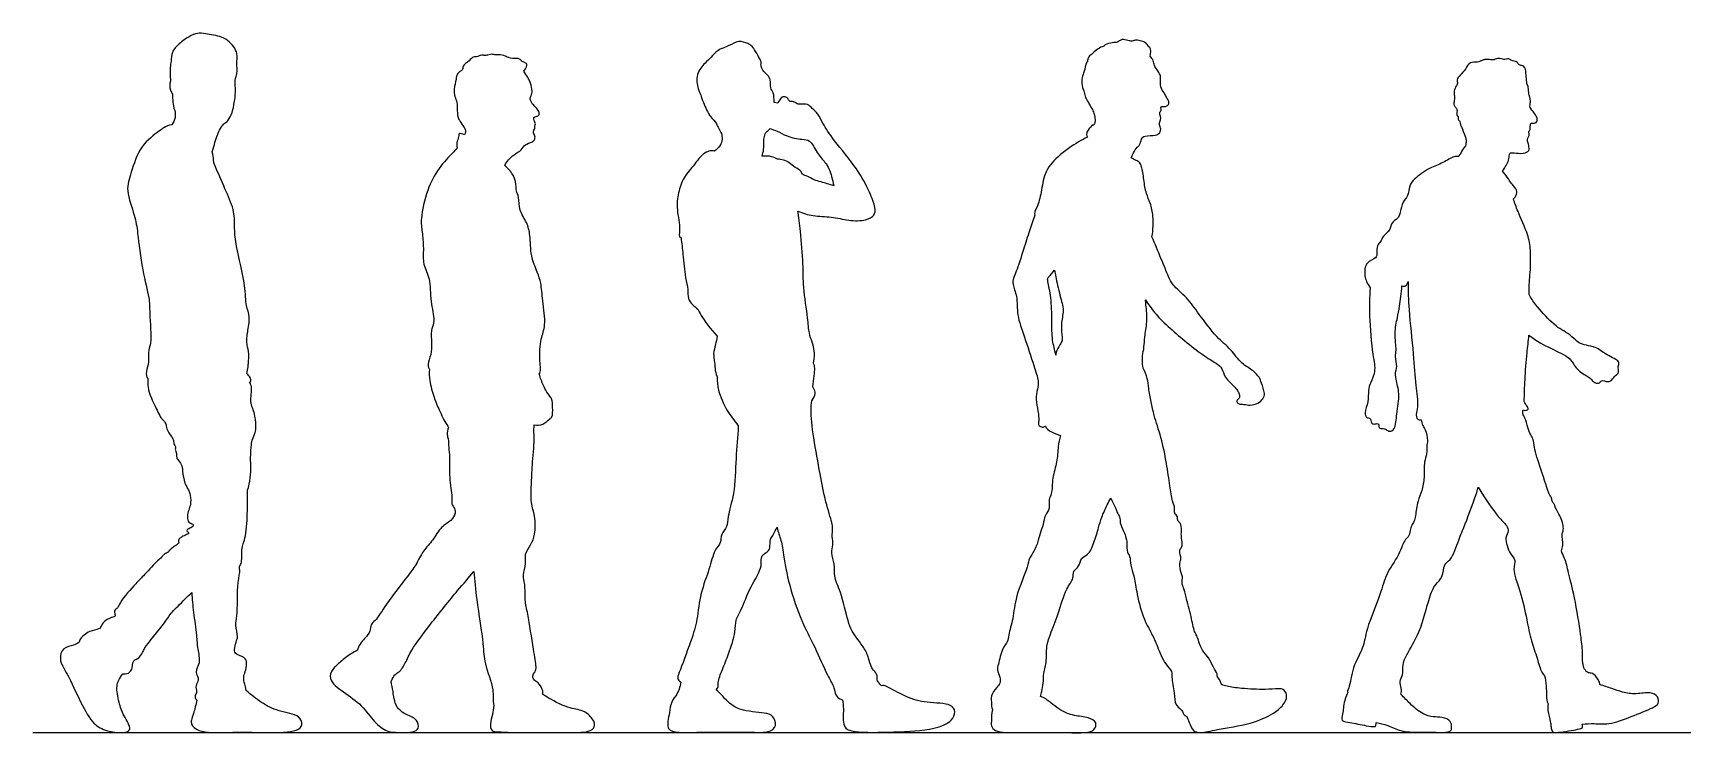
# Model space of a CAD drawing. Header units: millimetres. Extents: x 71.6 to 121.6, y 1.1 to 34.5.
# Drawn here: x 78.418 to 82.651, y 1.111 to 2.909 of the extents above; entities that cross this region are included whole.
import ezdxf

# ---------------------------------------------------------------- set-up
doc = ezdxf.new("R2010")
doc.units = ezdxf.units.MM

msp = doc.modelspace()

# ---------------------------------------------------------------- linework, layer by layer
msp.add_line((78.4179, 1.1124), (87.8175, 1.1124))
msp.add_lwpolyline([(80.3301, 2.7283), (80.3203, 2.7301)])
for points, knots in [([(78.9379, 2.7935), (78.9387, 2.7934), (78.9439, 2.8074), (78.94, 2.8318), (78.9434, 2.8499), (78.937, 2.8705), (78.9214, 2.8872), (78.9027, 2.9004), (78.8612, 2.9064), (78.8402, 2.9097), (78.8177, 2.8996), (78.7926, 2.8823), (78.7732, 2.8604), (78.7731, 2.8369), (78.7697, 2.8203), (78.7701, 2.8042), (78.7705, 2.7914), (78.771, 2.7849)], [3.888466, 3.888466, 3.888466, 3.888466, 4.079463, 4.375351, 4.61769, 4.874119, 5.141084, 5.413666, 5.778441, 6.040658, 6.31334, 6.630534, 6.932419, 7.200829, 7.433573, 7.659926, 7.910394, 7.910394, 7.910394, 7.910394]), ([(80.2864, 2.8277), (80.2884, 2.8291), (80.2861, 2.8395), (80.2806, 2.8467), (80.2709, 2.8663), (80.2634, 2.875), (80.2529, 2.8821), (80.2283, 2.8905), (80.2051, 2.8746), (80.1744, 2.8659), (80.159, 2.8453), (80.1425, 2.8321), (80.1184, 2.8037), (80.1242, 2.7659), (80.1325, 2.7494), (80.1382, 2.7297), (80.1562, 2.692), (80.1731, 2.6785), (80.1798, 2.6583), (80.1857, 2.6503)], [3.200367, 3.200367, 3.200367, 3.200367, 3.388267, 3.584503, 3.857872, 4.059715, 4.26806, 4.557065, 4.867715, 5.201585, 5.494181, 5.76922, 6.122192, 6.478839, 6.730316, 7.000142, 7.378957, 7.667831, 7.957339, 7.957339, 7.957339, 7.957339]), ([(81.286, 2.8476), (81.2894, 2.8699), (81.2815, 2.872), (81.2759, 2.8848), (81.2635, 2.8868), (81.2509, 2.8924), (81.2422, 2.888), (81.2377, 2.8876), (81.2288, 2.8892), (81.2135, 2.8931), (81.2075, 2.8887), (81.202, 2.8848), (81.1951, 2.8839), (81.1885, 2.8839), (81.1698, 2.88), (81.1675, 2.8744), (81.1616, 2.8739), (81.1485, 2.8653), (81.1376, 2.8559), (81.1334, 2.8516), (81.1273, 2.848), (81.1256, 2.8404), (81.1251, 2.835), (81.1205, 2.8312), (81.1172, 2.809), (81.1099, 2.7947), (81.1098, 2.7732), (81.1172, 2.7567), (81.1192, 2.7429), (81.1273, 2.7304), (81.1361, 2.7143), (81.1419, 2.7037), (81.1456, 2.6875), (81.1434, 2.6769)], [3.931171, 3.931171, 3.931171, 3.931171, 4.142382, 4.367959, 4.589317, 4.824698, 5.014056, 5.145292, 5.338044, 5.588927, 5.756977, 5.921372, 6.082972, 6.255673, 6.529342, 6.672328, 6.814988, 7.069889, 7.315464, 7.471071, 7.634941, 7.809635, 7.952636, 8.099543, 8.395355, 8.660272, 8.949193, 9.221564, 9.455702, 9.702749, 9.972809, 10.206607, 10.493978, 10.493978, 10.493978, 10.493978]), ([(79.6779, 2.8105), (79.6929, 2.8299), (79.6758, 2.8314), (79.6663, 2.8443), (79.6543, 2.8417), (79.6341, 2.8462), (79.6274, 2.8519), (79.6079, 2.8527), (79.601, 2.8529), (79.5954, 2.8551), (79.5826, 2.8504), (79.5744, 2.8515), (79.5667, 2.8519), (79.5597, 2.8479), (79.554, 2.8476), (79.5471, 2.8481), (79.5383, 2.8364), (79.5196, 2.825), (79.5232, 2.8142), (79.5105, 2.8081), (79.5047, 2.7992), (79.5045, 2.7891), (79.498, 2.7643), (79.5, 2.7458), (79.5074, 2.7305), (79.5068, 2.7088), (79.5081, 2.689), (79.5179, 2.6768), (79.5279, 2.6599)], [3.592553, 3.592553, 3.592553, 3.592553, 3.878725, 4.138096, 4.363055, 4.660408, 4.865809, 5.154588, 5.332118, 5.487888, 5.730338, 5.926506, 6.107785, 6.294198, 6.453018, 6.6143, 6.868784, 7.172411, 7.364701, 7.600013, 7.812288, 8.022999, 8.359716, 8.64994, 8.920765, 9.229619, 9.529557, 9.83061, 9.83061, 9.83061, 9.83061]), ([(81.2372, 2.5877), (81.2389, 2.5923), (81.2428, 2.6008), (81.2517, 2.6159), (81.2603, 2.6199), (81.2625, 2.6374), (81.2724, 2.6459), (81.2992, 2.6447), (81.3116, 2.6511), (81.3144, 2.665), (81.3075, 2.6756), (81.3133, 2.6854), (81.3133, 2.6939), (81.3108, 2.6989), (81.3094, 2.7062), (81.3165, 2.7097), (81.312, 2.7167), (81.3155, 2.7214), (81.3248, 2.719), (81.3332, 2.7234), (81.3345, 2.7322), (81.3276, 2.744), (81.3221, 2.7546), (81.3111, 2.7696), (81.3125, 2.7909), (81.3128, 2.8009), (81.3035, 2.8147), (81.2955, 2.8246), (81.2952, 2.8379), (81.2892, 2.8448), (81.286, 2.8476)], [0, 0, 0, 0, 0.220092, 0.454295, 0.624138, 0.851524, 1.049504, 1.341579, 1.54737, 1.748013, 1.942758, 2.127942, 2.290585, 2.426879, 2.570303, 2.716164, 2.859153, 2.981807, 3.153194, 3.296183, 3.454991, 3.669548, 3.883181, 4.127621, 4.385798, 4.566814, 4.794718, 4.999478, 5.200989, 5.407189, 5.407189, 5.407189, 5.407189]), ([(82.2528, 2.7787), (82.2509, 2.8131), (82.2475, 2.8209), (82.2435, 2.8245), (82.2353, 2.8255), (82.2295, 2.8299), (82.2275, 2.8359), (82.2133, 2.8366), (82.2105, 2.8414), (82.203, 2.8431), (82.1963, 2.8399), (82.1908, 2.8412), (82.1839, 2.8441), (82.175, 2.8429), (82.1689, 2.8392), (82.1603, 2.8399), (82.1474, 2.8414), (82.1398, 2.8391), (82.1324, 2.836), (82.1257, 2.833), (82.1052, 2.8353), (82.096, 2.815), (82.0815, 2.801), (82.0722, 2.7892), (82.0759, 2.7794), (82.0707, 2.7708), (82.0661, 2.7631), (82.0655, 2.7498), (82.0682, 2.7451), (82.0662, 2.7315), (82.0648, 2.7231), (82.0713, 2.7167), (82.075, 2.7091), (82.0711, 2.6967), (82.0776, 2.6947), (82.0757, 2.6869), (82.0816, 2.6816), (82.0815, 2.6735), (82.0856, 2.6674), (82.0962, 2.6387)], [3.570029, 3.570029, 3.570029, 3.570029, 3.813545, 3.985437, 4.192375, 4.385729, 4.56194, 4.824545, 4.993354, 5.186826, 5.385904, 5.556268, 5.756593, 5.974187, 6.166604, 6.382021, 6.647907, 6.856712, 7.060745, 7.26107, 7.572319, 7.905433, 8.244424, 8.517455, 8.738945, 8.963392, 9.190912, 9.450591, 9.624167, 9.891636, 10.105541, 10.316732, 10.532405, 10.779061, 10.938611, 11.127054, 11.325136, 11.52932, 11.772051, 11.772051, 11.772051, 11.772051]), ([(79.629, 2.5685), (79.6318, 2.5737), (79.6386, 2.5835), (79.6523, 2.5968), (79.6728, 2.6072), (79.6799, 2.623), (79.6977, 2.6277), (79.7059, 2.6331), (79.7078, 2.6442), (79.7013, 2.653), (79.7029, 2.659), (79.7081, 2.6637), (79.7045, 2.6714), (79.7095, 2.675), (79.7036, 2.6843), (79.7035, 2.689), (79.7031, 2.6927), (79.7125, 2.6944), (79.7186, 2.6981), (79.7173, 2.7082), (79.7086, 2.7175), (79.6977, 2.7285), (79.6922, 2.7421), (79.6991, 2.7496), (79.6995, 2.7653), (79.694, 2.7849), (79.6863, 2.7986), (79.6779, 2.8105)], [0, 0, 0, 0, 0.252054, 0.515186, 0.799014, 1.041828, 1.290813, 1.473917, 1.663016, 1.855682, 1.997152, 2.146534, 2.304711, 2.432568, 2.619798, 2.754563, 2.851327, 3.027005, 3.181436, 3.356475, 3.570984, 3.812225, 4.028043, 4.206164, 4.436534, 4.713554, 4.985386, 4.985386, 4.985386, 4.985386]), ([(80.3203, 2.7301), (80.3208, 2.7395), (80.3198, 2.7564), (80.3098, 2.7667), (80.3131, 2.7889), (80.3036, 2.8006), (80.2907, 2.8127), (80.2874, 2.8227), (80.2864, 2.8277)], [1.793564, 1.793564, 1.793564, 1.793564, 2.05828, 2.276217, 2.53481, 2.755325, 2.995082, 3.221348, 3.221348, 3.221348, 3.221348]), ([(78.771, 2.7849), (78.7681, 2.7779), (78.7685, 2.766), (78.774, 2.7548), (78.7759, 2.7516)], [0.4659186, 0.4659186, 0.4659186, 0.4659186, 0.7500265, 0.8812565, 0.8812565, 0.8812565, 0.8812565]), ([(78.9087, 2.6763), (78.9144, 2.6786), (78.9229, 2.6893), (78.9326, 2.7112), (78.9394, 2.7615), (78.9361, 2.7811), (78.9374, 2.7897), (78.9379, 2.7935)], [1.101101, 1.101101, 1.101101, 1.101101, 1.341282, 1.625086, 2.028984, 2.283328, 2.47688, 2.47688, 2.47688, 2.47688]), ([(82.1907, 2.5536), (82.1936, 2.5588), (82.2008, 2.5704), (82.2069, 2.5807), (82.2074, 2.5964), (82.2105, 2.6021), (82.2212, 2.6005), (82.2433, 2.5981), (82.2603, 2.6053), (82.2581, 2.62), (82.2539, 2.6309), (82.2546, 2.6386), (82.26, 2.6447), (82.2584, 2.6503), (82.2573, 2.6548), (82.2608, 2.6592), (82.262, 2.6634), (82.2616, 2.6697), (82.2622, 2.6745), (82.2645, 2.6781), (82.2739, 2.6766), (82.2799, 2.6811), (82.2801, 2.6883), (82.2761, 2.6984), (82.2623, 2.7139), (82.2599, 2.7203), (82.2624, 2.7286), (82.2616, 2.7412), (82.257, 2.7516), (82.2576, 2.7688), (82.2544, 2.7754), (82.2528, 2.7787)], [0.304933, 0.304933, 0.304933, 0.304933, 0.506883, 0.728361, 0.951626, 1.082089, 1.260327, 1.540689, 1.769675, 1.976338, 2.176518, 2.332516, 2.490977, 2.625228, 2.745306, 2.877114, 2.999478, 3.145133, 3.272229, 3.379252, 3.552877, 3.687389, 3.85136, 4.048538, 4.310596, 4.457501, 4.622936, 4.825921, 5.024669, 5.260667, 5.451565, 5.451565, 5.451565, 5.451565]), ([(78.7821, 2.7097), (78.7834, 2.7037), (78.784, 2.691), (78.7782, 2.678), (78.7743, 2.6724)], [0, 0, 0, 0, 0.2443306, 0.5015523, 0.5015523, 0.5015523, 0.5015523]), ([(78.7759, 2.7516), (78.776, 2.7447), (78.7771, 2.7313), (78.7784, 2.7185), (78.7821, 2.7097)], [0, 0, 0, 0, 0.3245227, 0.618761, 0.618761, 0.618761, 0.618761]), ([(80.3816, 2.4513), (80.3943, 2.4462), (80.4204, 2.4371), (80.4678, 2.4381), (80.511, 2.4258), (80.5545, 2.4263), (80.5796, 2.4388), (80.5808, 2.4621), (80.5648, 2.5024), (80.5342, 2.5617), (80.4757, 2.6294), (80.4458, 2.6744), (80.4347, 2.7008), (80.4183, 2.7142), (80.4074, 2.7274), (80.3901, 2.7258), (80.3792, 2.7249), (80.3704, 2.7343), (80.3608, 2.7301), (80.3542, 2.7446), (80.3422, 2.7464), (80.3345, 2.7384), (80.3301, 2.7283)], [0, 0, 0, 0, 0.376122, 0.777822, 1.175937, 1.563035, 1.852844, 2.111261, 2.491522, 2.979566, 3.54252, 3.974667, 4.280725, 4.546959, 4.782172, 5.017856, 5.210458, 5.406385, 5.571666, 5.786494, 5.974954, 6.199177, 6.199177, 6.199177, 6.199177]), ([(78.7743, 2.6724), (78.7662, 2.6726), (78.7531, 2.6651), (78.7395, 2.6548), (78.6907, 2.6192), (78.6704, 2.5509), (78.6543, 2.504), (78.6803, 2.4394), (78.687, 2.3941), (78.697, 2.3011), (78.7176, 2.2286), (78.7166, 2.192), (78.7235, 2.1119), (78.7129, 2.0955), (78.7168, 2.0637), (78.7076, 2.0409), (78.7087, 2.026), (78.7127, 2.0214)], [-7.226586, -7.226586, -7.226586, -7.226586, -6.959229, -6.721786, -6.287888, -5.802279, -5.399949, -4.93925, -4.54078, -3.983423, -3.490295, -3.125577, -2.624513, -2.370171, -2.058875, -1.76438, -1.535356, -1.535356, -1.535356, -1.535356]), ([(78.878, 2.6036), (78.8818, 2.615), (78.885, 2.6272), (78.8913, 2.6486), (78.9012, 2.668), (78.9062, 2.6736), (78.9087, 2.6763)], [0, 0, 0, 0, 0.2451114, 0.5167228, 0.7797492, 0.9677588, 0.9677588, 0.9677588, 0.9677588]), ([(81.1369, 2.6721), (81.1241, 2.6581), (81.1213, 2.6494), (81.1236, 2.643), (81.1248, 2.6409)], [0, 0, 0, 0, 0.4321894, 0.6667178, 0.6667178, 0.6667178, 0.6667178]), ([(81.1434, 2.6769), (81.1431, 2.6761), (81.1424, 2.6746), (81.1416, 2.673), (81.1411, 2.6722)], [-0.1855841, -0.1855841, -0.1855841, -0.1855841, -0.0943715, 0, 0, 0, 0]), ([(79.5255, 2.6467), (79.5198, 2.6495), (79.5108, 2.653), (79.5113, 2.6441), (79.5073, 2.631), (79.5043, 2.6204), (79.5071, 2.6134)], [-9.4906611, -9.4906611, -9.4906611, -9.4906611, -9.2737961, -9.1187393, -8.867966, -8.6267417, -8.6267417, -8.6267417, -8.6267417]), ([(79.5279, 2.6599), (79.5281, 2.658), (79.5282, 2.6542), (79.5267, 2.6491), (79.5255, 2.6467)], [-0.299845, -0.299845, -0.299845, -0.299845, -0.1622649, 0, 0, 0, 0]), ([(80.1857, 2.6503), (80.1865, 2.6451), (80.1877, 2.6361), (80.1832, 2.6186), (80.1731, 2.609), (80.1672, 2.6056)], [-0.7165706, -0.7165706, -0.7165706, -0.7165706, -0.4982782, -0.2598566, 0, 0, 0, 0]), ([(80.2896, 2.5923), (80.2911, 2.598), (80.2947, 2.6106), (80.2938, 2.6285), (80.2944, 2.6431), (80.2988, 2.6521), (80.3015, 2.6561)], [6.868318, 6.868318, 6.868318, 6.868318, 7.0998954, 7.3492651, 7.5683048, 7.787262, 7.787262, 7.787262, 7.787262]), ([(80.3015, 2.6561), (80.302, 2.6563), (80.3057, 2.6584), (80.3085, 2.661), (80.3103, 2.6636)], [0.8789477, 0.8789477, 0.8789477, 0.8789477, 0.9004195, 1.0294412, 1.0294412, 1.0294412, 1.0294412]), ([(80.3103, 2.6636), (80.3164, 2.6614), (80.3292, 2.657), (80.353, 2.6421), (80.3916, 2.6348), (80.4141, 2.6352), (80.4297, 2.6003), (80.4515, 2.5768), (80.4633, 2.5595), (80.4702, 2.5328), (80.4735, 2.5163)], [0, 0, 0, 0, 0.258663, 0.572131, 0.940083, 1.20292, 1.550863, 1.885833, 2.155755, 2.523726, 2.523726, 2.523726, 2.523726]), ([(81.1248, 2.6409), (81.1169, 2.6372), (81.1009, 2.6295), (81.0462, 2.5923), (81.0128, 2.5506), (81.0073, 2.5001), (80.9973, 2.4632), (80.9866, 2.445), (80.9899, 2.441)], [0, 0, 0, 0, 0.300467, 0.770961, 1.200558, 1.610774, 1.986589, 2.243853, 2.243853, 2.243853, 2.243853]), ([(82.0962, 2.6387), (82.0967, 2.6353), (82.097, 2.6283), (82.0961, 2.6217), (82.0955, 2.6185)], [-0.369487, -0.369487, -0.369487, -0.369487, -0.1818773, 0, 0, 0, 0]), ([(78.9668, 2.0336), (78.9681, 2.0395), (78.9702, 2.0517), (78.971, 2.0627), (78.9734, 2.0851), (78.9674, 2.1065), (78.9663, 2.1213), (78.9687, 2.1417), (78.9766, 2.18), (78.9631, 2.2097), (78.9645, 2.2613), (78.9385, 2.3599), (78.9348, 2.4048), (78.9364, 2.4514), (78.9142, 2.5002), (78.8899, 2.5574), (78.8796, 2.5801), (78.8815, 2.5956), (78.878, 2.6036)], [-13.732454, -13.732454, -13.732454, -13.732454, -13.486652, -13.292978, -13.022031, -12.748972, -12.532274, -12.271313, -11.916439, -11.597256, -11.182654, -10.59998, -10.206662, -9.828305, -9.399593, -8.944904, -8.656226, -8.41203, -8.41203, -8.41203, -8.41203]), ([(79.5071, 2.6134), (79.5028, 2.609), (79.4942, 2.5998), (79.4565, 2.5599), (79.4292, 2.5073), (79.412, 2.4333), (79.417, 2.3984), (79.4215, 2.3559), (79.4174, 2.3138), (79.4398, 2.2773), (79.436, 2.2201), (79.4511, 2.1719), (79.4411, 2.1497), (79.4398, 2.1352), (79.4413, 2.1171), (79.4419, 2.0897), (79.4332, 2.0646), (79.4312, 2.0518), (79.4356, 2.0442)], [0, 0, 0, 0, 0.251972, 0.677171, 1.148081, 1.653876, 2.00561, 2.386692, 2.765291, 3.140278, 3.587978, 4.003736, 4.280917, 4.499922, 4.749421, 5.059633, 5.369702, 5.599069, 5.599069, 5.599069, 5.599069]), ([(80.1672, 2.6056), (80.1583, 2.6076), (80.1362, 2.6005), (80.1165, 2.5701), (80.0865, 2.5384), (80.0738, 2.498), (80.069, 2.4549), (80.0816, 2.4068), (80.0746, 2.3858), (80.0815, 2.3825)], [-4.928622, -4.928622, -4.928622, -4.928622, -4.604219, -4.239706, -3.840431, -3.451201, -3.049734, -2.615332, -2.340526, -2.340526, -2.340526, -2.340526]), ([(80.4232, 2.5315), (80.4153, 2.5359), (80.4074, 2.5406), (80.3919, 2.5449), (80.3899, 2.5563), (80.3734, 2.5627), (80.3598, 2.5762), (80.3449, 2.5833), (80.3288, 2.5839), (80.3143, 2.5924), (80.2977, 2.5931), (80.2896, 2.5923)], [-2.272778, -2.272778, -2.272778, -2.272778, -2.039442, -1.797274, -1.601813, -1.346412, -1.067476, -0.814683, -0.567568, -0.311461, 0, 0, 0, 0]), ([(81.263, 2.5658), (81.2626, 2.5694), (81.2597, 2.5772), (81.2503, 2.5809), (81.241, 2.5855), (81.2372, 2.5877)], [-2.1729039, -2.1729039, -2.1729039, -2.1729039, -1.9840238, -1.7973092, -1.6007288, -1.6007288, -1.6007288, -1.6007288]), ([(82.0783, 2.5919), (82.0741, 2.5919), (82.0649, 2.5925), (82.0364, 2.5735), (82.0033, 2.5632), (81.9644, 2.5357), (81.9507, 2.5172), (81.9491, 2.4895), (81.9334, 2.4754), (81.9279, 2.4487), (81.9229, 2.4315), (81.9037, 2.4221), (81.9035, 2.4017), (81.8829, 2.388), (81.8786, 2.3724), (81.8666, 2.3633), (81.8688, 2.3439), (81.867, 2.329), (81.8374, 2.3218), (81.8347, 2.2843), (81.8425, 2.2662), (81.8506, 2.2539)], [-8.432378, -8.432378, -8.432378, -8.432378, -8.222333, -7.886092, -7.521693, -7.117645, -6.834287, -6.535043, -6.266512, -5.960617, -5.712063, -5.45614, -5.202916, -4.917841, -4.683334, -4.465683, -4.211292, -3.997035, -3.699225, -3.353996, -3.051025, -3.051025, -3.051025, -3.051025]), ([(82.0955, 2.6185), (82.0879, 2.6123), (82.0852, 2.5993), (82.0782, 2.5947), (82.0783, 2.5919)], [0.0118331, 0.0118331, 0.0118331, 0.0118331, 0.3274549, 0.5684373, 0.5684373, 0.5684373, 0.5684373]), ([(79.6479, 2.547), (79.6463, 2.5498), (79.6425, 2.555), (79.6363, 2.5607), (79.6314, 2.566), (79.629, 2.5685)], [-11.5117923, -11.5117923, -11.5117923, -11.5117923, -11.3312409, -11.1371396, -10.9741691, -10.9741691, -10.9741691, -10.9741691]), ([(79.7176, 2.0325), (79.7224, 2.0385), (79.7171, 2.0705), (79.72, 2.1233), (79.736, 2.1585), (79.7256, 2.2207), (79.723, 2.266), (79.7129, 2.2946), (79.6944, 2.3359), (79.6952, 2.3882), (79.687, 2.4222), (79.6645, 2.4522), (79.6667, 2.4859), (79.6575, 2.5032), (79.659, 2.519), (79.6531, 2.5415), (79.6479, 2.547)], [1.526443, 1.526443, 1.526443, 1.526443, 1.863969, 2.30154, 2.664845, 3.126624, 3.524105, 3.842639, 4.235674, 4.660471, 5.006463, 5.359322, 5.69445, 5.943939, 6.181725, 6.49916, 6.49916, 6.49916, 6.49916]), ([(81.2904, 2.385), (81.2938, 2.4045), (81.295, 2.4377), (81.2871, 2.4711), (81.2749, 2.4971), (81.2697, 2.5286), (81.2668, 2.5576), (81.263, 2.5658)], [-4.363363, -4.363363, -4.363363, -4.363363, -3.957772, -3.611339, -3.302522, -2.947584, -2.641609, -2.641609, -2.641609, -2.641609]), ([(82.2182, 2.4829), (82.2207, 2.4837), (82.2285, 2.4954), (82.2264, 2.5092), (82.2115, 2.5224), (82.2066, 2.5345), (82.1962, 2.5475), (82.1907, 2.5536)], [0.281418, 0.281418, 0.281418, 0.281418, 0.500965, 0.716341, 0.966041, 1.178597, 1.466443, 1.466443, 1.466443, 1.466443]), ([(80.4735, 2.5163), (80.4627, 2.5196), (80.4412, 2.5261), (80.4292, 2.5297), (80.4232, 2.5315)], [-0.5855792, -0.5855792, -0.5855792, -0.5855792, -0.2503571, 0, 0, 0, 0]), ([(82.2585, 2.2372), (82.2584, 2.2407), (82.2585, 2.2651), (82.2627, 2.2988), (82.2631, 2.3515), (82.2571, 2.3912), (82.2291, 2.4505), (82.2221, 2.472), (82.2182, 2.4829)], [1.887915, 1.887915, 1.887915, 1.887915, 1.955824, 2.380153, 2.789661, 3.164569, 3.626852, 3.969132, 3.969132, 3.969132, 3.969132]), ([(80.4214, 2.0613), (80.4246, 2.076), (80.4242, 2.093), (80.4184, 2.115), (80.4092, 2.1394), (80.4074, 2.1782), (80.3943, 2.2568), (80.3957, 2.3146), (80.389, 2.3968), (80.3829, 2.4372), (80.3816, 2.4513)], [-4.271192, -4.271192, -4.271192, -4.271192, -3.980131, -3.679694, -3.370877, -2.982223, -2.431058, -1.943937, -1.376776, -0.929516, -0.929516, -0.929516, -0.929516]), ([(80.9899, 2.441), (80.9852, 2.4277), (80.9756, 2.4), (80.9611, 2.3539), (80.9436, 2.2976), (80.9345, 2.2802), (80.9321, 2.2617), (80.946, 2.2314), (80.9427, 2.1826), (80.9639, 2.1282), (80.986, 2.0567), (81.0005, 2.0163), (80.9963, 1.9944), (80.9915, 1.9672), (80.9983, 1.9388), (81.001, 1.9138), (80.9974, 1.9029), (81.0037, 1.8977), (81.0089, 1.8962), (81.0128, 1.8971), (81.0168, 1.8998), (81.0182, 1.8973), (81.0188, 1.8885), (81.0554, 1.8747)], [-12.386416, -12.386416, -12.386416, -12.386416, -11.953673, -11.480046, -10.973264, -10.684004, -10.414829, -10.040311, -9.582706, -9.070659, -8.48915, -8.062645, -7.759455, -7.416396, -7.051885, -6.719763, -6.510241, -6.336869, -6.185624, -6.049998, -5.91709, -5.826806, -5.588976, -5.588976, -5.588976, -5.588976]), ([(80.0815, 2.3825), (80.0832, 2.3682), (80.087, 2.3408), (80.0912, 2.2814), (80.1006, 2.2511), (80.0979, 2.2267), (80.1102, 2.2108), (80.1263, 2.1995), (80.1316, 2.1824), (80.1581, 2.1472), (80.1742, 2.1298)], [0, 0, 0, 0, 0.384656, 0.834589, 1.166379, 1.444604, 1.700117, 1.948724, 2.19726, 2.662052, 2.662052, 2.662052, 2.662052]), ([(81.2737, 2.2238), (81.2809, 2.2123), (81.298, 2.1885), (81.3311, 2.1538), (81.417, 2.0826), (81.4538, 2.0623), (81.4721, 2.0475), (81.4756, 2.0234), (81.5041, 1.9998), (81.511, 1.9891), (81.5157, 1.9792), (81.5156, 1.9704), (81.5061, 1.9645), (81.5128, 1.9547), (81.5271, 1.9557), (81.5429, 1.9514), (81.5629, 1.9566), (81.5762, 1.9689), (81.5815, 1.9834), (81.5714, 2.0098), (81.5666, 2.025), (81.5504, 2.0429), (81.5194, 2.0587), (81.493, 2.0978), (81.4552, 2.1273), (81.4111, 2.1865), (81.3827, 2.2278), (81.3429, 2.261), (81.3326, 2.2829), (81.3131, 2.3318), (81.2982, 2.3666), (81.2904, 2.385)], [0, 0, 0, 0, 0.364972, 0.771761, 1.377735, 1.752843, 2.010129, 2.287062, 2.629346, 2.835793, 3.01983, 3.180994, 3.352325, 3.515889, 3.727377, 3.960588, 4.216299, 4.454114, 4.671454, 4.969202, 5.201464, 5.471642, 5.808015, 6.194374, 6.595762, 7.083355, 7.501735, 7.899846, 8.180349, 8.58783, 9.031173, 9.031173, 9.031173, 9.031173]), ([(81.0438, 2.0813), (81.0409, 2.0958), (81.0334, 2.1193), (81.0336, 2.1714), (81.0329, 2.2262), (81.0233, 2.2683), (81.0222, 2.2794), (81.0268, 2.2833), (81.0357, 2.2932), (81.0404, 2.3)], [-2.963576, -2.963576, -2.963576, -2.963576, -2.603505, -2.196339, -1.759058, -1.387082, -1.215723, -1.086788, -0.818175, -0.818175, -0.818175, -0.818175]), ([(81.0404, 2.3), (81.0415, 2.294), (81.0437, 2.282), (81.0536, 2.234), (81.0662, 2.1965), (81.0552, 2.1617), (81.0608, 2.128), (81.0599, 2.115), (81.0485, 2.0999), (81.043, 2.085), (81.0438, 2.0813)], [-11.968467, -11.968467, -11.968467, -11.968467, -11.724795, -11.327397, -10.964583, -10.62176, -10.293618, -10.093076, -9.83833, -9.606907, -9.606907, -9.606907, -9.606907]), ([(81.8506, 2.2539), (81.8491, 2.23), (81.8476, 2.184), (81.8557, 2.0852), (81.8661, 2.0403), (81.8513, 2.0114), (81.8448, 1.9904), (81.8471, 1.9612), (81.8356, 1.9354), (81.8403, 1.9196), (81.8503, 1.9208), (81.8525, 1.9134), (81.8541, 1.9059), (81.8611, 1.9032), (81.8723, 1.9079), (81.873, 1.8977), (81.874, 1.8925), (81.8881, 1.8933), (81.8919, 1.8905), (81.9007, 1.8833), (81.9166, 1.8922), (81.9179, 1.9325), (81.9285, 1.981), (81.9158, 2.0176), (81.9156, 2.0403), (81.9207, 2.052), (81.9142, 2.0787), (81.9192, 2.0942), (81.9117, 2.1383), (81.9208, 2.1778), (81.9265, 2.2071), (81.9309, 2.2418), (81.9322, 2.2592)], [0, 0, 0, 0, 0.491917, 1.06788, 1.458059, 1.772358, 2.04256, 2.354378, 2.663905, 2.871639, 3.030711, 3.180208, 3.337105, 3.486455, 3.66512, 3.82475, 3.947046, 4.151446, 4.283653, 4.462261, 4.673535, 5.033628, 5.450367, 5.808598, 6.073406, 6.278657, 6.570402, 6.808205, 7.188848, 7.55926, 7.878046, 8.29743, 8.29743, 8.29743, 8.29743]), ([(81.9322, 2.2592), (81.9346, 2.2585), (81.9394, 2.2571), (81.9456, 2.2624), (81.9472, 2.2675), (81.9478, 2.2701)], [-2.2302936, -2.2302936, -2.2302936, -2.2302936, -2.1033834, -1.9372618, -1.7998089, -1.7998089, -1.7998089, -1.7998089]), ([(81.9478, 2.2701), (81.9482, 2.2459), (81.949, 2.1981), (81.9625, 2.0844), (81.9658, 2.0067), (81.976, 1.9524), (81.9655, 1.9234), (81.9738, 1.9148), (81.9816, 1.9153)], [-11.9257, -11.9257, -11.9257, -11.9257, -11.423192, -10.793591, -10.262588, -9.829907, -9.519822, -9.31607, -9.31607, -9.31607, -9.31607]), ([(81.2683, 2.0476), (81.2652, 2.0631), (81.2655, 2.0802), (81.271, 2.1026), (81.2711, 2.1291), (81.2791, 2.1669), (81.2763, 2.2018), (81.2741, 2.2195), (81.2737, 2.2238)], [-7.847761, -7.847761, -7.847761, -7.847761, -7.531229, -7.216684, -6.883832, -6.477171, -6.042386, -5.905027, -5.905027, -5.905027, -5.905027]), ([(82.2582, 2.1328), (82.268, 2.1255), (82.287, 2.1114), (82.3387, 2.0876), (82.3621, 2.0745), (82.3688, 2.0641), (82.3865, 2.0378), (82.4103, 2.0272), (82.419, 2.0191), (82.426, 2.0095), (82.4411, 2.0083), (82.4434, 2.0194), (82.461, 2.0104), (82.4716, 2.018), (82.4771, 2.0265), (82.4912, 2.0369), (82.4856, 2.052), (82.4918, 2.0629), (82.4804, 2.0713), (82.4641, 2.0793), (82.4451, 2.0904), (82.4333, 2.1007), (82.4115, 2.1057), (82.39, 2.1094), (82.3779, 2.1204), (82.3581, 2.1383), (82.3366, 2.1495), (82.3161, 2.1648), (82.2743, 2.2107), (82.2639, 2.2281), (82.2585, 2.2372)], [-7.281383, -7.281383, -7.281383, -7.281383, -6.93016, -6.490663, -6.198897, -5.999952, -5.676658, -5.380833, -5.185175, -4.98824, -4.784484, -4.627497, -4.397342, -4.198992, -4.010721, -3.783472, -3.564912, -3.3791, -3.182637, -2.928076, -2.65704, -2.429145, -2.156848, -1.888366, -1.656682, -1.358659, -1.077024, -0.77942, -0.327824, 0, 0, 0, 0]), ([(80.1742, 2.1298), (80.1728, 2.1227), (80.1707, 2.1086), (80.163, 2.085), (80.169, 2.0633), (80.1679, 2.0427), (80.1741, 2.0253)], [0, 0, 0, 0, 0.330368, 0.676084, 1.016417, 1.384706, 1.384706, 1.384706, 1.384706]), ([(82.2461, 1.962), (82.2465, 1.9809), (82.2478, 2.0188), (82.2523, 2.0805), (82.2569, 2.1172), (82.2582, 2.1328)], [0, 0, 0, 0, 0.437462, 0.918986, 1.23879, 1.23879, 1.23879, 1.23879]), ([(78.9735, 2.0124), (78.9751, 2.0124), (78.9781, 2.0128), (78.9768, 2.0182), (78.9759, 2.0247), (78.9698, 2.0307), (78.9668, 2.0336)], [-2.5900865, -2.5900865, -2.5900865, -2.5900865, -2.4961591, -2.3760554, -2.2281735, -2.0271229, -2.0271229, -2.0271229, -2.0271229]), ([(79.4356, 2.0442), (79.435, 2.0348), (79.4342, 2.0164), (79.4478, 1.9724), (79.4559, 1.9508), (79.4725, 1.9142), (79.4817, 1.9004), (79.4848, 1.8955)], [0, 0, 0, 0, 0.308674, 0.692281, 0.984176, 1.364444, 1.560435, 1.560435, 1.560435, 1.560435]), ([(79.7048, 1.9023), (79.7121, 1.9012), (79.7278, 1.9011), (79.7437, 1.9185), (79.7524, 1.9221), (79.7521, 1.9473), (79.7508, 1.9693), (79.7426, 1.9781), (79.7312, 1.9954), (79.7254, 2.0102), (79.7222, 2.0182), (79.719, 2.0277), (79.7176, 2.0325)], [0, 0, 0, 0, 0.274176, 0.545419, 0.70954, 0.990249, 1.263878, 1.459205, 1.72349, 1.953839, 2.124035, 2.347645, 2.347645, 2.347645, 2.347645]), ([(80.4195, 2.0003), (80.4208, 2.0097), (80.4224, 2.0279), (80.4264, 2.0474), (80.4233, 2.057), (80.4214, 2.0613)], [0, 0, 0, 0, 0.3068914, 0.5615125, 0.778001, 0.778001, 0.778001, 0.778001]), ([(81.4692, 1.2355), (81.4666, 1.2468), (81.4564, 1.255), (81.4595, 1.2638), (81.4466, 1.2807), (81.4376, 1.3048), (81.4185, 1.3222), (81.4112, 1.3448), (81.406, 1.3614), (81.398, 1.3727), (81.3912, 1.4131), (81.3786, 1.4567), (81.3721, 1.4834), (81.3664, 1.4966), (81.371, 1.5133), (81.3602, 1.5327), (81.3626, 1.5547), (81.3663, 1.5592), (81.3593, 1.5787), (81.3658, 1.5869), (81.3693, 1.5928), (81.3662, 1.6122), (81.3655, 1.6246), (81.3677, 1.6473), (81.3544, 1.6567), (81.358, 1.6674), (81.3462, 1.6749), (81.3507, 1.6888), (81.3413, 1.7079), (81.3364, 1.7478), (81.3279, 1.8043), (81.3155, 1.8692), (81.2952, 1.9252), (81.2894, 1.9608), (81.2812, 1.9957), (81.2801, 2.0218), (81.2727, 2.0395), (81.2683, 2.0476)], [9.31535, 9.31535, 9.31535, 9.31535, 9.556673, 9.714919, 9.970281, 10.268134, 10.558495, 10.838598, 11.073908, 11.279065, 11.667548, 12.12977, 12.428267, 12.636694, 12.865058, 13.139146, 13.39965, 13.534866, 13.784801, 13.963556, 14.109594, 14.357437, 14.57445, 14.839027, 15.054214, 15.226134, 15.419101, 15.621568, 15.879994, 16.243314, 16.683744, 17.159702, 17.603207, 17.951142, 18.291715, 18.587285, 18.891561, 18.891561, 18.891561, 18.891561]), ([(78.7127, 2.0214), (78.7121, 2.014), (78.7124, 1.9981), (78.7206, 1.9714), (78.7406, 1.931), (78.7489, 1.9163), (78.7612, 1.9055), (78.759, 1.8918), (78.7742, 1.8722), (78.7791, 1.8627), (78.7791, 1.8513), (78.7851, 1.8468), (78.7819, 1.8372), (78.7866, 1.8315), (78.7859, 1.8263), (78.7869, 1.8177), (78.789, 1.8128), (78.801, 1.8006), (78.8016, 1.7833), (78.8057, 1.7526), (78.8174, 1.7357), (78.821, 1.726), (78.8257, 1.7014), (78.8126, 1.6739), (78.8152, 1.6547), (78.8197, 1.6504), (78.8323, 1.6466), (78.826, 1.6383), (78.8155, 1.6355), (78.8108, 1.6303), (78.8216, 1.6236), (78.8077, 1.6192), (78.7976, 1.6134), (78.7893, 1.6063), (78.7943, 1.5988), (78.7835, 1.5925), (78.7741, 1.5855), (78.7672, 1.5797), (78.766, 1.575), (78.7546, 1.5708), (78.7502, 1.565), (78.7455, 1.5597), (78.7326, 1.5495), (78.6993, 1.5123), (78.6812, 1.4945), (78.6418, 1.4501), (78.6369, 1.4331), (78.6255, 1.4262), (78.6281, 1.4168), (78.6301, 1.4105), (78.6197, 1.4087), (78.5947, 1.3958), (78.592, 1.3809), (78.5864, 1.3777), (78.5619, 1.3731), (78.5506, 1.3626), (78.5378, 1.3538), (78.5367, 1.3441)], [0, 0, 0, 0, 0.271283, 0.580429, 0.964807, 1.205083, 1.420481, 1.625812, 1.905353, 2.098474, 2.282332, 2.427482, 2.597298, 2.74443, 2.874694, 3.039412, 3.17338, 3.39842, 3.639541, 3.960104, 4.215128, 4.396619, 4.675182, 4.996928, 5.234789, 5.37757, 5.560409, 5.710299, 5.906261, 6.030678, 6.189014, 6.368889, 6.581421, 6.753977, 6.896146, 7.082193, 7.288649, 7.454454, 7.574575, 7.767889, 7.923246, 8.066993, 8.299062, 8.693932, 9.018616, 9.566956, 9.810863, 9.997003, 10.166467, 10.294696, 10.463427, 10.705778, 10.908089, 11.047746, 11.32568, 11.565624, 11.80905, 11.80905, 11.80905, 11.80905]), ([(78.969, 1.7344), (78.9748, 1.7534), (78.9789, 1.7944), (78.9756, 1.8083), (78.978, 1.8463), (78.9795, 1.8625), (78.9924, 1.8898), (78.9892, 1.9144), (78.9862, 1.9342), (78.9805, 1.948), (78.9751, 1.9616), (78.9816, 2.0008), (78.9756, 2.0085), (78.9735, 2.0124)], [-3.07892, -3.07892, -3.07892, -3.07892, -2.6397, -2.409699, -2.071578, -1.831062, -1.529271, -1.244525, -0.990915, -0.778624, -0.558262, -0.209457, 0, 0, 0, 0]), ([(80.1741, 2.0253), (80.1741, 2.0139), (80.1751, 1.9907), (80.1983, 1.9381), (80.2179, 1.9142), (80.2286, 1.8995)], [0, 0, 0, 0, 0.353467, 0.807191, 1.206691, 1.206691, 1.206691, 1.206691]), ([(80.4175, 1.9641), (80.4253, 1.9773), (80.4272, 1.9868), (80.4227, 1.9951), (80.4195, 2.0003)], [6.3783406, 6.3783406, 6.3783406, 6.3783406, 6.6853311, 7.0244852, 7.0244852, 7.0244852, 7.0244852]), ([(80.5849, 1.2473), (80.5863, 1.2548), (80.5823, 1.2672), (80.5688, 1.279), (80.5631, 1.3058), (80.5534, 1.3289), (80.5184, 1.373), (80.51, 1.3988), (80.4928, 1.4737), (80.4728, 1.5121), (80.4774, 1.5443), (80.4648, 1.5731), (80.4737, 1.5937), (80.4683, 1.6151), (80.4713, 1.6369), (80.4692, 1.6525), (80.4508, 1.7084), (80.4387, 1.7771), (80.4216, 1.8659), (80.4134, 1.9392), (80.4164, 1.9562), (80.4175, 1.9641)], [8.120545, 8.120545, 8.120545, 8.120545, 8.358565, 8.601097, 8.894059, 9.242023, 9.666822, 9.980697, 10.48374, 10.869655, 11.189482, 11.505078, 11.7693, 12.039554, 12.304199, 12.53112, 12.963316, 13.460533, 14.023431, 14.513664, 14.797031, 14.797031, 14.797031, 14.797031]), ([(82.2431, 1.9407), (82.2498, 1.9383), (82.2592, 1.9414), (82.2538, 1.9494), (82.2486, 1.9578), (82.2461, 1.962)], [-6.873251, -6.873251, -6.873251, -6.873251, -6.6686401, -6.4843594, -6.3309585, -6.3309585, -6.3309585, -6.3309585]), ([(81.9816, 1.9153), (81.9825, 1.9105), (81.9853, 1.9002), (81.9929, 1.8902), (81.9997, 1.8618), (81.9946, 1.8474), (81.9972, 1.8272), (81.9879, 1.8065), (81.9904, 1.7672), (81.9846, 1.7332), (81.972, 1.7076), (81.9672, 1.6699), (81.9642, 1.6542), (81.9564, 1.6439), (81.9539, 1.6313), (81.9496, 1.6131), (81.9386, 1.6092), (81.9246, 1.5654), (81.8897, 1.5198), (81.8782, 1.4666), (81.8399, 1.3799), (81.8347, 1.3285), (81.8045, 1.2833), (81.799, 1.228), (81.791, 1.2184), (81.7932, 1.2153)], [0, 0, 0, 0, 0.224968, 0.436212, 0.742541, 0.972843, 1.224285, 1.499531, 1.863827, 2.204776, 2.519695, 2.876438, 3.10808, 3.307245, 3.521049, 3.762304, 3.9436, 4.324045, 4.768081, 5.202743, 5.765813, 6.185681, 6.612863, 7.024251, 7.214754, 7.214754, 7.214754, 7.214754]), ([(82.44, 1.2357), (82.441, 1.239), (82.4359, 1.2488), (82.4223, 1.2669), (82.4104, 1.2638), (82.3994, 1.2752), (82.3955, 1.2918), (82.3963, 1.3213), (82.3913, 1.3651), (82.3764, 1.4582), (82.3601, 1.5201), (82.3522, 1.5585), (82.3389, 1.5793), (82.3486, 1.5926), (82.3405, 1.6216), (82.3485, 1.6294), (82.3441, 1.6624), (82.3253, 1.6876), (82.3248, 1.6985), (82.3171, 1.7043), (82.3174, 1.715), (82.3095, 1.7223), (82.2892, 1.7905), (82.2708, 1.8414), (82.2705, 1.8651), (82.262, 1.8765), (82.2546, 1.8953), (82.2495, 1.9197), (82.2414, 1.9295), (82.2423, 1.9373), (82.2431, 1.9407)], [8.448362, 8.448362, 8.448362, 8.448362, 8.658005, 8.928117, 9.113553, 9.327559, 9.565116, 9.871171, 10.259994, 10.827221, 11.300972, 11.66035, 11.926686, 12.147904, 12.451111, 12.632539, 12.956268, 13.284605, 13.465155, 13.633932, 13.808782, 13.987319, 14.472542, 14.91719, 15.182996, 15.392478, 15.655306, 15.945623, 16.146952, 16.333713, 16.333713, 16.333713, 16.333713]), ([(79.4848, 1.8955), (79.4823, 1.8899), (79.4798, 1.8772), (79.4848, 1.8663), (79.4848, 1.8436), (79.4887, 1.8175), (79.4851, 1.7676), (79.4954, 1.7184), (79.4909, 1.6998), (79.5011, 1.6875), (79.5034, 1.6748), (79.4914, 1.6544), (79.4639, 1.6412), (79.4453, 1.6053), (79.4191, 1.5803), (79.4009, 1.5411), (79.3779, 1.5123), (79.3253, 1.4443), (79.2994, 1.4003), (79.2837, 1.3906), (79.2849, 1.3706), (79.2706, 1.3564), (79.2523, 1.334), (79.2509, 1.3237)], [0, 0, 0, 0, 0.248764, 0.449248, 0.718726, 1.020672, 1.438868, 1.853627, 2.097196, 2.31606, 2.517113, 2.787172, 3.107542, 3.472226, 3.827154, 4.199645, 4.560502, 5.107235, 5.524601, 5.754626, 5.994238, 6.262771, 6.546999, 6.546999, 6.546999, 6.546999]), ([(79.7257, 1.2112), (79.7279, 1.2145), (79.7261, 1.2238), (79.7154, 1.241), (79.7048, 1.2456), (79.698, 1.2581), (79.708, 1.2685), (79.7109, 1.2828), (79.7016, 1.328), (79.6896, 1.4163), (79.6796, 1.4505), (79.6824, 1.4929), (79.6734, 1.5161), (79.6854, 1.546), (79.6787, 1.5702), (79.697, 1.5951), (79.7079, 1.6211), (79.7078, 1.6689), (79.6951, 1.7021), (79.6977, 1.7497), (79.6989, 1.7984), (79.7066, 1.8633), (79.703, 1.8853), (79.7048, 1.9023)], [8.408927, 8.408927, 8.408927, 8.408927, 8.610093, 8.873899, 9.076029, 9.276272, 9.48382, 9.695551, 10.095835, 10.658189, 11.020724, 11.39245, 11.684698, 12.007108, 12.294629, 12.608149, 12.925355, 13.325415, 13.680419, 14.077414, 14.501859, 14.979047, 15.293647, 15.293647, 15.293647, 15.293647]), ([(80.2286, 1.8995), (80.2266, 1.8717), (80.2215, 1.8172), (80.2204, 1.7277), (80.2006, 1.6691), (80.2019, 1.6406), (80.1828, 1.6224), (80.1853, 1.5989), (80.1655, 1.58), (80.1543, 1.5294), (80.1304, 1.4712), (80.1237, 1.4021), (80.1097, 1.3526), (80.0769, 1.2669), (80.0712, 1.2513), (80.076, 1.2447), (80.0812, 1.2418)], [0, 0, 0, 0, 0.52914, 1.080805, 1.531167, 1.827838, 2.107544, 2.372228, 2.660197, 3.070922, 3.538627, 4.014991, 4.444969, 4.90028, 5.120958, 5.313214, 5.313214, 5.313214, 5.313214]), ([(81.0554, 1.8747), (81.0532, 1.8654), (81.0486, 1.8466), (81.0479, 1.8058), (81.0336, 1.7676), (81.0351, 1.7253), (81.0237, 1.7119), (81.0299, 1.6868), (81.0146, 1.6709), (81.0122, 1.646), (81.0025, 1.6233), (80.9979, 1.6), (80.9853, 1.5719), (80.974, 1.5593), (80.9718, 1.5343), (80.9386, 1.4621), (80.9357, 1.4077), (80.9216, 1.3644), (80.9211, 1.3446), (80.9048, 1.3288), (80.8967, 1.2881), (80.8919, 1.2734), (80.9015, 1.255), (80.9015, 1.2381), (80.8915, 1.2275), (80.8749, 1.2074), (80.8802, 1.1858), (80.8774, 1.1772), (80.8807, 1.1717)], [0, 0, 0, 0, 0.308548, 0.671976, 1.048551, 1.413028, 1.643733, 1.916706, 2.177512, 2.461865, 2.746276, 3.031682, 3.348512, 3.576078, 3.853821, 4.363936, 4.80582, 5.185071, 5.429323, 5.696548, 6.064546, 6.291238, 6.544361, 6.772205, 6.98897, 7.275986, 7.540662, 7.733816, 7.733816, 7.733816, 7.733816]), ([(81.9292, 1.2106), (81.9318, 1.215), (81.9306, 1.2262), (81.9252, 1.2445), (81.9365, 1.2608), (81.9327, 1.2868), (81.9446, 1.314), (81.9809, 1.3712), (82.0008, 1.456), (82.0161, 1.4931), (82.0387, 1.5099), (82.0383, 1.5462), (82.0599, 1.5539), (82.0788, 1.6105), (82.0936, 1.6433), (82.1247, 1.7289), (82.127, 1.7377), (82.1283, 1.7422)], [8.47705, 8.47705, 8.47705, 8.47705, 8.693308, 8.907503, 9.152727, 9.442028, 9.751169, 10.233349, 10.784556, 11.146095, 11.442779, 11.76691, 12.026203, 12.454279, 12.846037, 13.386659, 13.606757, 13.606757, 13.606757, 13.606757]), ([(82.1283, 1.7422), (82.1458, 1.7123), (82.177, 1.6671), (82.2006, 1.6462), (82.2077, 1.6286), (82.1938, 1.6129), (82.2086, 1.5707), (82.2257, 1.5553), (82.2149, 1.5298), (82.2377, 1.474), (82.2526, 1.4035), (82.2631, 1.3483), (82.2795, 1.3056), (82.289, 1.2663), (82.3001, 1.2589), (82.3022, 1.2308), (82.3038, 1.2073), (82.3037, 1.1925), (82.3077, 1.1864)], [1.512358, 1.512358, 1.512358, 1.512358, 2.041909, 2.370555, 2.596699, 2.843648, 3.22284, 3.491106, 3.76651, 4.214401, 4.721422, 5.158762, 5.562439, 5.920982, 6.122091, 6.420412, 6.719107, 6.964743, 6.964743, 6.964743, 6.964743]), ([(78.9571, 1.5969), (78.9598, 1.6031), (78.9665, 1.6263), (78.9683, 1.6805), (78.9689, 1.7143), (78.969, 1.7344)], [17.91096, 17.91096, 17.91096, 17.91096, 18.097063, 18.553324, 18.926286, 18.926286, 18.926286, 18.926286]), ([(81.004, 1.2051), (81.0057, 1.2093), (81.0078, 1.2198), (81.0125, 1.2392), (81.011, 1.265), (81.0216, 1.2963), (81.0182, 1.3299), (81.0293, 1.3662), (81.0514, 1.4168), (81.0676, 1.4805), (81.0906, 1.5063), (81.0867, 1.5276), (81.1055, 1.538), (81.1063, 1.5621), (81.1289, 1.5676), (81.1425, 1.6006), (81.1536, 1.6385), (81.1603, 1.6649), (81.1754, 1.6969), (81.1815, 1.7083), (81.1846, 1.714)], [9.05868, 9.05868, 9.05868, 9.05868, 9.239482, 9.502674, 9.792863, 10.119244, 10.447895, 10.794714, 11.226269, 11.693556, 12.018389, 12.258154, 12.503751, 12.763069, 13.01366, 13.348247, 13.711138, 14.015315, 14.350308, 14.603742, 14.603742, 14.603742, 14.603742]), ([(81.1846, 1.714), (81.19, 1.703), (81.197, 1.6905), (81.1994, 1.6802), (81.2063, 1.6691), (81.2088, 1.6618), (81.2083, 1.6458), (81.2213, 1.6248), (81.2244, 1.6093), (81.2273, 1.5984), (81.2249, 1.5742), (81.2353, 1.5656), (81.2346, 1.5406), (81.2452, 1.5144), (81.2508, 1.473), (81.2659, 1.4073), (81.2889, 1.369), (81.3044, 1.3347), (81.3222, 1.2878), (81.3435, 1.2702), (81.3402, 1.2537), (81.3489, 1.2139), (81.3486, 1.1834), (81.3644, 1.173), (81.3704, 1.1651), (81.3721, 1.1568), (81.38, 1.1539)], [1.408728, 1.408728, 1.408728, 1.408728, 1.711353, 1.894722, 2.098181, 2.258088, 2.48341, 2.77243, 2.999002, 3.196795, 3.471271, 3.673036, 3.94964, 4.256827, 4.627928, 5.109685, 5.570708, 5.932269, 6.339739, 6.626041, 6.847359, 7.21893, 7.536179, 7.769962, 7.952879, 8.143807, 8.143807, 8.143807, 8.143807]), ([(80.1715, 1.222), (80.178, 1.2273), (80.1746, 1.2419), (80.1867, 1.2715), (80.2063, 1.3197), (80.2227, 1.3702), (80.2202, 1.4019), (80.2387, 1.4295), (80.2581, 1.487), (80.2929, 1.5371), (80.2832, 1.5678), (80.31, 1.5773), (80.3096, 1.5965), (80.3114, 1.6114), (80.3192, 1.6211), (80.3251, 1.6335), (80.3281, 1.6397)], [6.336046, 6.336046, 6.336046, 6.336046, 6.573185, 6.90171, 7.199773, 7.622328, 7.95073, 8.276522, 8.742065, 9.198551, 9.49374, 9.768499, 10.013137, 10.237657, 10.442699, 10.710055, 10.710055, 10.710055, 10.710055]), ([(80.3281, 1.6397), (80.3297, 1.633), (80.3334, 1.6183), (80.3394, 1.6055), (80.3452, 1.5584), (80.3612, 1.4786), (80.3948, 1.3883), (80.4253, 1.3328), (80.4549, 1.2623), (80.4754, 1.2289), (80.4772, 1.2089), (80.4853, 1.1996), (80.4958, 1.1965)], [3.205051, 3.205051, 3.205051, 3.205051, 3.377808, 3.624892, 4.012747, 4.554519, 5.127984, 5.606759, 6.147744, 6.511874, 6.763826, 7.002291, 7.002291, 7.002291, 7.002291]), ([(78.9653, 1.2203), (78.9626, 1.2353), (78.9575, 1.2447), (78.9597, 1.2614), (78.9631, 1.2688), (78.9684, 1.2904), (78.9623, 1.3074), (78.9342, 1.313), (78.9358, 1.3298), (78.9402, 1.349), (78.9449, 1.3581), (78.9356, 1.3904), (78.9442, 1.411), (78.9411, 1.4969), (78.9508, 1.5276), (78.9461, 1.538), (78.955, 1.5461), (78.9531, 1.5823), (78.956, 1.5917), (78.9571, 1.5969)], [4.485016, 4.485016, 4.485016, 4.485016, 4.718531, 4.953709, 5.128195, 5.401124, 5.643469, 5.93487, 6.156091, 6.417676, 6.608949, 6.932723, 7.227283, 7.777287, 8.114041, 8.284759, 8.473302, 8.823417, 9.061677, 9.061677, 9.061677, 9.061677]), ([(79.3376, 1.2433), (79.3432, 1.2603), (79.36, 1.2668), (79.3748, 1.2917), (79.3898, 1.327), (79.4401, 1.3933), (79.5077, 1.4771), (79.5359, 1.5096), (79.5499, 1.5259)], [8.129067, 8.129067, 8.129067, 8.129067, 8.404107, 8.735862, 9.112965, 9.674162, 10.341823, 10.85603, 10.85603, 10.85603, 10.85603]), ([(79.5499, 1.5259), (79.5513, 1.5029), (79.5571, 1.4439), (79.5748, 1.341), (79.5754, 1.2908), (79.6024, 1.2245), (79.5983, 1.1965), (79.6009, 1.1818)], [4.629469, 4.629469, 4.629469, 4.629469, 5.058364, 5.707495, 6.148222, 6.653643, 7.006815, 7.006815, 7.006815, 7.006815]), ([(78.6489, 1.263), (78.657, 1.2622), (78.6668, 1.2655), (78.6731, 1.278), (78.6735, 1.2872), (78.674, 1.2937), (78.6796, 1.2994), (78.6909, 1.3033), (78.7003, 1.3185), (78.7054, 1.3346), (78.7543, 1.389), (78.7719, 1.4201), (78.8007, 1.4473), (78.8195, 1.466), (78.8255, 1.4718)], [12.99793, 12.99793, 12.99793, 12.99793, 13.229902, 13.433623, 13.606118, 13.747369, 13.899976, 14.093388, 14.333638, 14.563645, 15.38256, 15.792038, 16.194436, 16.375445, 16.375445, 16.375445, 16.375445]), ([(78.8255, 1.4718), (78.8267, 1.4548), (78.8292, 1.4217), (78.8387, 1.3626), (78.8392, 1.328), (78.8492, 1.2914), (78.8313, 1.2681), (78.8473, 1.2473), (78.8327, 1.2334), (78.8405, 1.2171), (78.8327, 1.2073), (78.8342, 1.1991), (78.8386, 1.1958)], [0, 0, 0, 0, 0.411924, 0.852379, 1.196509, 1.538285, 1.827954, 2.088113, 2.317779, 2.542555, 2.736869, 2.919174, 2.919174, 2.919174, 2.919174]), ([(78.5367, 1.3441), (78.5321, 1.3413), (78.5217, 1.3349), (78.4938, 1.3316), (78.4829, 1.2975), (78.5084, 1.2617), (78.5396, 1.1888), (78.5723, 1.1325), (78.6033, 1.1167), (78.647, 1.11), (78.6755, 1.1177), (78.6492, 1.1571), (78.6384, 1.189), (78.6295, 1.233), (78.6392, 1.2505), (78.6489, 1.263)], [0.034192, 0.034192, 0.034192, 0.034192, 0.263583, 0.576199, 0.899283, 1.294054, 1.841047, 2.336916, 2.763617, 3.102994, 3.392534, 3.752587, 4.109209, 4.499755, 4.836978, 4.836978, 4.836978, 4.836978]), ([(79.2509, 1.3237), (79.2451, 1.3209), (79.2339, 1.3152), (79.2071, 1.2938), (79.1871, 1.2765), (79.1735, 1.2476), (79.2168, 1.2144), (79.2627, 1.1841), (79.2921, 1.1398), (79.3263, 1.1125), (79.3613, 1.1129), (79.3919, 1.1117), (79.4106, 1.1215), (79.4047, 1.1478), (79.376, 1.1568), (79.3469, 1.1776), (79.3428, 1.2179), (79.3389, 1.2346), (79.3376, 1.2433)], [0, 0, 0, 0, 0.244804, 0.571996, 0.86941, 1.148693, 1.539578, 1.970601, 2.378163, 2.72648, 3.058977, 3.371781, 3.604247, 3.859769, 4.163187, 4.483665, 4.831764, 5.121581, 5.121581, 5.121581, 5.121581]), ([(80.0812, 1.2418), (80.0801, 1.2356), (80.0769, 1.2235), (80.0716, 1.212), (80.0685, 1.2064)], [-0.5013566, -0.5013566, -0.5013566, -0.5013566, -0.2515174, 0, 0, 0, 0]), ([(80.4958, 1.1965), (80.4968, 1.1884), (80.5002, 1.1736), (80.4937, 1.1238), (80.5318, 1.1115), (80.6292, 1.1133), (80.7269, 1.118), (80.7772, 1.1395), (80.7873, 1.1656), (80.7745, 1.1886), (80.7095, 1.1871), (80.6614, 1.2017), (80.6116, 1.23), (80.6003, 1.2342), (80.597, 1.2318)], [0, 0, 0, 0, 0.285464, 0.664212, 0.985107, 1.559936, 2.146483, 2.554026, 2.830215, 3.087011, 3.534529, 3.967632, 4.399705, 4.597357, 4.597357, 4.597357, 4.597357]), ([(80.597, 1.2318), (80.5946, 1.2339), (80.5902, 1.2386), (80.5865, 1.2443), (80.5849, 1.2473)], [0, 0, 0, 0, 0.1788378, 0.3626732, 0.3626732, 0.3626732, 0.3626732]), ([(81.38, 1.1539), (81.3822, 1.1465), (81.3885, 1.1321), (81.3953, 1.1157), (81.4169, 1.1098), (81.4607, 1.122), (81.5425, 1.1325), (81.6004, 1.1588), (81.6275, 1.1808), (81.6399, 1.2044), (81.63, 1.2243), (81.613, 1.2248), (81.5794, 1.2221), (81.5218, 1.2248), (81.4851, 1.23), (81.4737, 1.2339), (81.4692, 1.2355)], [0.054918, 0.054918, 0.054918, 0.054918, 0.310117, 0.557356, 0.81112, 1.205386, 1.750247, 2.221637, 2.564836, 2.855126, 3.105552, 3.330369, 3.67336, 4.131081, 4.493871, 4.704134, 4.704134, 4.704134, 4.704134]), ([(82.3077, 1.1864), (82.3069, 1.1805), (82.3052, 1.1689), (82.3136, 1.1405), (82.3147, 1.1298), (82.3161, 1.1183), (82.3189, 1.1135), (82.3248, 1.1118), (82.3479, 1.1145), (82.3717, 1.1178), (82.3906, 1.1222), (82.3961, 1.1235), (82.3956, 1.1283), (82.3954, 1.1322), (82.395, 1.1342), (82.4051, 1.1346), (82.426, 1.136), (82.465, 1.1323), (82.5201, 1.1522), (82.5737, 1.1746), (82.5929, 1.1854), (82.59, 1.2059), (82.5692, 1.2178), (82.5332, 1.2093), (82.4986, 1.2153), (82.4714, 1.2253), (82.4504, 1.2321), (82.44, 1.2357)], [0, 0, 0, 0, 0.247066, 0.565524, 0.763836, 0.955543, 1.084129, 1.214731, 1.487167, 1.786574, 2.03933, 2.159205, 2.274193, 2.41835, 2.41835, 2.41835, 2.739051, 3.095366, 3.545777, 3.99207, 4.243066, 4.475543, 4.741013, 5.090679, 5.43383, 5.746457, 6.079216, 6.079216, 6.079216, 6.079216]), ([(78.8386, 1.1958), (78.8365, 1.1842), (78.8305, 1.1619), (78.8242, 1.1446), (78.8236, 1.1324), (78.844, 1.1105), (78.923, 1.1135), (79.0126, 1.1125), (79.0936, 1.1124), (79.1116, 1.1312), (79.1024, 1.1592), (79.0462, 1.1654), (79.0047, 1.1885), (78.9775, 1.2089), (78.9653, 1.2203)], [0, 0, 0, 0, 0.338902, 0.581525, 0.771003, 1.082946, 1.579181, 2.143181, 2.638797, 2.90182, 3.168806, 3.580545, 3.985868, 4.388321, 4.388321, 4.388321, 4.388321]), ([(79.6009, 1.1818), (79.5998, 1.174), (79.5979, 1.1583), (79.591, 1.1355), (79.5931, 1.1144), (79.6176, 1.1139), (79.6719, 1.1113), (79.7861, 1.1129), (79.8487, 1.112), (79.8637, 1.1307), (79.8517, 1.1526), (79.8289, 1.1713), (79.7912, 1.1726), (79.7379, 1.2025), (79.7298, 1.2084), (79.7257, 1.2112)], [0, 0, 0, 0, 0.281465, 0.570189, 0.833015, 1.081949, 1.51211, 2.147988, 2.591634, 2.858354, 3.133054, 3.435606, 3.797834, 4.242798, 4.467678, 4.467678, 4.467678, 4.467678]), ([(80.0685, 1.2064), (80.0553, 1.1941), (80.0518, 1.1571), (80.0422, 1.1182), (80.079, 1.1106), (80.15, 1.1147), (80.1901, 1.1122), (80.2604, 1.1144), (80.2944, 1.1109), (80.3278, 1.1205), (80.322, 1.1525), (80.3014, 1.1645), (80.2397, 1.165), (80.2028, 1.1876), (80.1861, 1.2096), (80.1762, 1.2179), (80.1715, 1.222)], [-0.021291, -0.021291, -0.021291, -0.021291, 0.379357, 0.73497, 1.057847, 1.564845, 1.964497, 2.458596, 2.823041, 3.137865, 3.435296, 3.715669, 4.18301, 4.578427, 4.886227, 5.14548, 5.14548, 5.14548, 5.14548]), ([(80.8807, 1.1717), (80.8787, 1.1619), (80.8783, 1.1424), (80.8773, 1.1249), (80.8941, 1.1128), (80.9277, 1.1123), (80.9788, 1.1123), (81.0573, 1.1132), (81.1183, 1.1104), (81.143, 1.1166), (81.1509, 1.1403), (81.1251, 1.1524), (81.09, 1.1545), (81.0517, 1.1694), (81.0157, 1.2024), (81.0076, 1.2038), (81.004, 1.2051)], [0, 0, 0, 0, 0.313827, 0.543247, 0.780089, 1.105231, 1.51815, 2.035432, 2.483816, 2.755478, 2.997826, 3.274321, 3.616443, 3.992421, 4.382674, 4.574412, 4.574412, 4.574412, 4.574412]), ([(81.7932, 1.2153), (81.7906, 1.2101), (81.7861, 1.1995), (81.782, 1.1795), (81.7816, 1.1644), (81.7762, 1.1472), (81.7814, 1.1406), (81.7999, 1.1383), (81.8393, 1.1296), (81.8601, 1.1271), (81.8653, 1.1279), (81.8656, 1.1345), (81.8659, 1.1371), (81.8659, 1.1384), (81.8759, 1.1362), (81.8965, 1.1318), (81.9294, 1.114), (81.9761, 1.1128), (82.0181, 1.1133), (82.0495, 1.1121), (82.0597, 1.1178), (82.0596, 1.1273), (82.0593, 1.1434), (82.0342, 1.1525), (82.0121, 1.1516), (81.9843, 1.159), (81.9537, 1.1849), (81.9382, 1.2021), (81.9292, 1.2106)], [0, 0, 0, 0, 0.247949, 0.512989, 0.751618, 0.994558, 1.1426, 1.391189, 1.780942, 2.049281, 2.163953, 2.305593, 2.426904, 2.426904, 2.426904, 2.756762, 3.11617, 3.520077, 3.915495, 4.243132, 4.423206, 4.597067, 4.819827, 5.108074, 5.391208, 5.703045, 6.086677, 6.396933, 6.396933, 6.396933, 6.396933])]:
    msp.add_open_spline(points, degree=3, knots=knots)
msp.add_open_spline([(81.1411, 2.6722), (81.1397, 2.6723), (81.1384, 2.6722), (81.1369, 2.6721)], degree=3)

doc.saveas('drawing.dxf')
